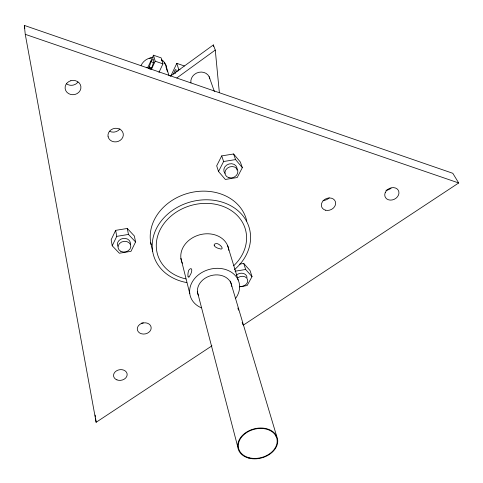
<?xml version="1.0" encoding="UTF-8"?>
<svg xmlns="http://www.w3.org/2000/svg" width="483" height="483" viewBox="0 0 483 483"><rect width="100%" height="100%" fill="white"/><g stroke="black" fill="none" stroke-linecap="round" stroke-linejoin="round"><path stroke-width="0.72" d="M149.863 68.858L149.368 67.046L150.925 61.739L153.153 58.817L153.835 61.214L152.266 66.557L150.032 69.461M146.754 67.777L148.04 67.059L153.491 55.201L161.171 57.888L162.94 63.877L158.943 72.462M151.523 69.135L155.194 61.184L153.491 55.201M184.391 65.99L176.802 63.339L171.278 75.082L169.883 75.861M177.762 71.321L178.698 69.353L176.802 63.339M115.642 230.361L111.15 239.749L112.225 245.787L119.367 253.231L130.99 251.329L135.572 241.971L134.334 235.964L127.283 228.459L115.642 230.361L116.753 236.356L112.225 245.787M221.721 155.894L216.68 165.82L218.515 171.489L225.338 179.459L237.201 177.539L242.339 167.643L240.335 162.004L233.603 153.98L221.721 155.894L223.599 161.515L218.515 171.489M239.52 264.141L243.734 263.446L250.067 270.571L252.023 276.62L247.121 285.556L239.405 286.836M170.336 76.211L213.347 44.943L215.273 50.069L219.354 92.7M176.814 77.974L215.273 50.069M243.42 325.065L458.687 182.966L452.806 173.294L24.313 25.412L25.261 34.335L96.129 422.287L211.946 345.834M235.052 271.229L245.66 269.478L252.023 276.62M116.753 236.356L128.478 234.442L135.572 241.971M223.599 161.515L235.565 159.589L242.339 167.643M25.261 34.335L458.687 182.966M149.368 67.046L151.885 67.916M155.194 61.184L162.94 63.877M178.698 69.353L180.087 69.836M150.925 61.739L154.071 62.832M209.115 76.652L214.367 91.516M233.603 153.98L235.565 159.589M243.734 263.446L245.66 269.478M227.529 245.34L238.197 280.037M165.663 64.517L168.899 75.342M230.349 281.118L276.711 436.354M165.965 66.823L167.474 71.876M237.865 308.015L238.511 310.183M242.17 322.457L242.816 324.624M275.757 435.111L276.185 436.554M148.04 67.059L148.408 68.399M197.312 291.472L237.781 446.98M180.902 258.278L189.747 293.435M150.69 242.569L152.694 251.571M127.283 228.459L128.478 234.442M24.313 25.412L24.85 28.376M95.163 415.09L95.356 416.533M95.549 417.97L96.129 422.287M213.347 44.943L213.492 46.44M173.795 74.195A2.783 0.797 -71.2 0 1 174.792 70.633A2.783 0.797 -71.2 0 1 176.102 69.999A2.783 0.797 -71.2 0 1 175.335 73.446M117.858 246.3A6.569 5.476 -10.8 0 1 123.08 238.451A6.569 5.476 -10.8 0 1 130.374 244.253M224.975 173.367A6.744 5.736 -19.5 0 1 229.027 163.985A6.744 5.736 -19.5 0 1 236.96 170.022M236.356 275.189A6.376 5.144 -17.1 0 1 242.967 273.36A6.376 5.144 -17.1 0 1 247.018 277.447M237.817 277.779A6.237 5.023 -17 0 1 247.694 280.049A6.237 5.023 -17 0 1 239.339 286.359M190.942 82.919A9.69 8.616 -21 0 1 198.857 72.305A9.69 8.616 -21 0 1 209.821 78.789M119.923 128.895A7.625 6.732 -11.3 0 1 109.418 131.201M77.956 82.05A7.837 7.088 -7.1 0 1 75.505 84.211L73.633 84.99A7.837 7.088 -7.1 0 1 66.569 83.843M143.336 322.873A6.919 5.542 -11.2 0 1 141.549 323.073M329.201 197.843A7.263 5.965 -23.8 0 1 323.03 200.427M391.085 188.189A7.293 5.899 -26.9 0 1 385.923 190.242M149.181 58.576A13.005 11.731 -16.9 0 1 151.161 58.02M161.364 59.916A13.005 11.731 -16.9 0 1 162.843 61.118M164.081 62.518A13.005 11.731 -16.9 0 1 165.319 64.656M161.594 59.638A13.379 12.063 -16.9 0 1 166.563 68.821M141.09 65.416A13.379 12.063 -16.9 0 1 153.177 57.411M198.495 295.687A17.46 14.067 -15.5 0 1 210.902 275.648A17.46 14.067 -15.5 0 1 231.834 286.467M186.788 282.585A49.773 41.14 -15.7 0 1 157.718 226.147A49.773 41.14 -15.7 0 1 231.351 206.066A49.773 41.14 -15.7 0 1 234.575 269.55M151.119 244.658A49.278 40.916 -15.7 0 1 189.686 192.85A49.278 40.916 -15.7 0 1 246.783 221.057M201.363 307.834A25.315 20.401 -15.5 0 1 193.502 280.001A25.315 20.401 -15.5 0 1 228.097 270.45A25.315 20.401 -15.5 0 1 235.613 298.379M185.919 278.933A45.692 37.759 -15.7 0 1 161.612 227.082A45.692 37.759 -15.7 0 1 228.103 208.668A45.692 37.759 -15.7 0 1 233.772 265.68M182.351 263.289A24.373 20.014 -15.6 0 1 199.527 234.841A24.373 20.014 -15.6 0 1 228.864 250.399M385.241 192.596L384.788 194.226A7.378 5.935 -26.7 0 0 390.101 200.095A7.378 5.935 -26.7 0 0 398.445 195.156L398.91 193.532A7.378 5.935 -26.7 0 0 393.603 187.621A7.378 5.935 -26.7 0 0 385.241 192.596M141.235 323.58L139.708 324.485A6.997 5.573 -11.3 0 0 138.404 331.906A6.997 5.573 -11.3 0 0 147.212 333.288L148.734 332.389A6.997 5.573 -11.3 0 0 150.056 324.962A6.997 5.573 -11.3 0 0 141.235 323.58M70.838 80.727L68.936 81.518A7.933 7.148 -7.3 0 0 65.748 90.581A7.933 7.148 -7.3 0 0 75.185 94.39L77.081 93.605A7.933 7.148 -7.3 0 0 80.287 84.543A7.933 7.148 -7.3 0 0 70.838 80.727M325.608 210.214L324.021 209.586A7.348 6.001 -23.6 0 1 322.409 201.767A7.348 6.001 -23.6 0 1 331.416 198.193L333.01 198.833A7.348 6.001 -23.6 0 1 334.598 206.639A7.348 6.001 -23.6 0 1 325.608 210.214M116.94 379.88L115.534 379.119A6.853 5.337 -9.8 0 1 114.96 372.085A6.853 5.337 -9.8 0 1 123.793 370.141L125.2 370.908A6.853 5.337 -9.8 0 1 125.749 377.929A6.853 5.337 -9.8 0 1 116.94 379.88M108.107 136.755L107.969 134.986A7.716 6.786 -11.3 0 1 115.147 128.303A7.716 6.786 -11.3 0 1 123.183 133.453L123.304 135.222A7.716 6.786 -11.3 0 1 116.131 141.863A7.716 6.786 -11.3 0 1 108.107 136.755M120.828 251.335A6.43 5.349 -10.8 0 0 130.796 246.71A6.43 5.349 -10.8 0 0 121.638 242.001A6.43 5.349 -10.8 0 0 120.828 251.335M228.996 177.738A6.599 5.603 -19.4 0 0 237.835 170.843A6.599 5.603 -19.4 0 0 227.384 168.132A6.599 5.603 -19.4 0 0 228.996 177.738M249.065 457.733A19.767 14.593 -15.1 0 0 277.157 440.236A19.767 14.593 -15.1 0 0 246.988 432.351A19.767 14.593 -15.1 0 0 249.065 457.733M248.811 458.132A20.328 15.009 -15.1 0 0 277.707 440.146A20.328 15.009 -15.1 0 0 246.68 432.031A20.328 15.009 -15.1 0 0 248.811 458.132M214.217 245.388A4.389 2.131 19.8 0 0 219.095 248.516A4.389 1.727 35.2 0 0 222.065 247.773A4.389 1.727 35.2 0 0 217.676 243.734A4.389 2.131 19.8 0 0 214.217 245.388M188.056 276.451A4.444 1.232 -80.4 0 0 189.982 275.31A4.444 1.775 -66.5 0 0 191.685 269.484A4.444 1.775 -66.5 0 0 188.702 270.329A4.444 1.232 -80.4 0 0 188.056 276.451"/></g></svg>
